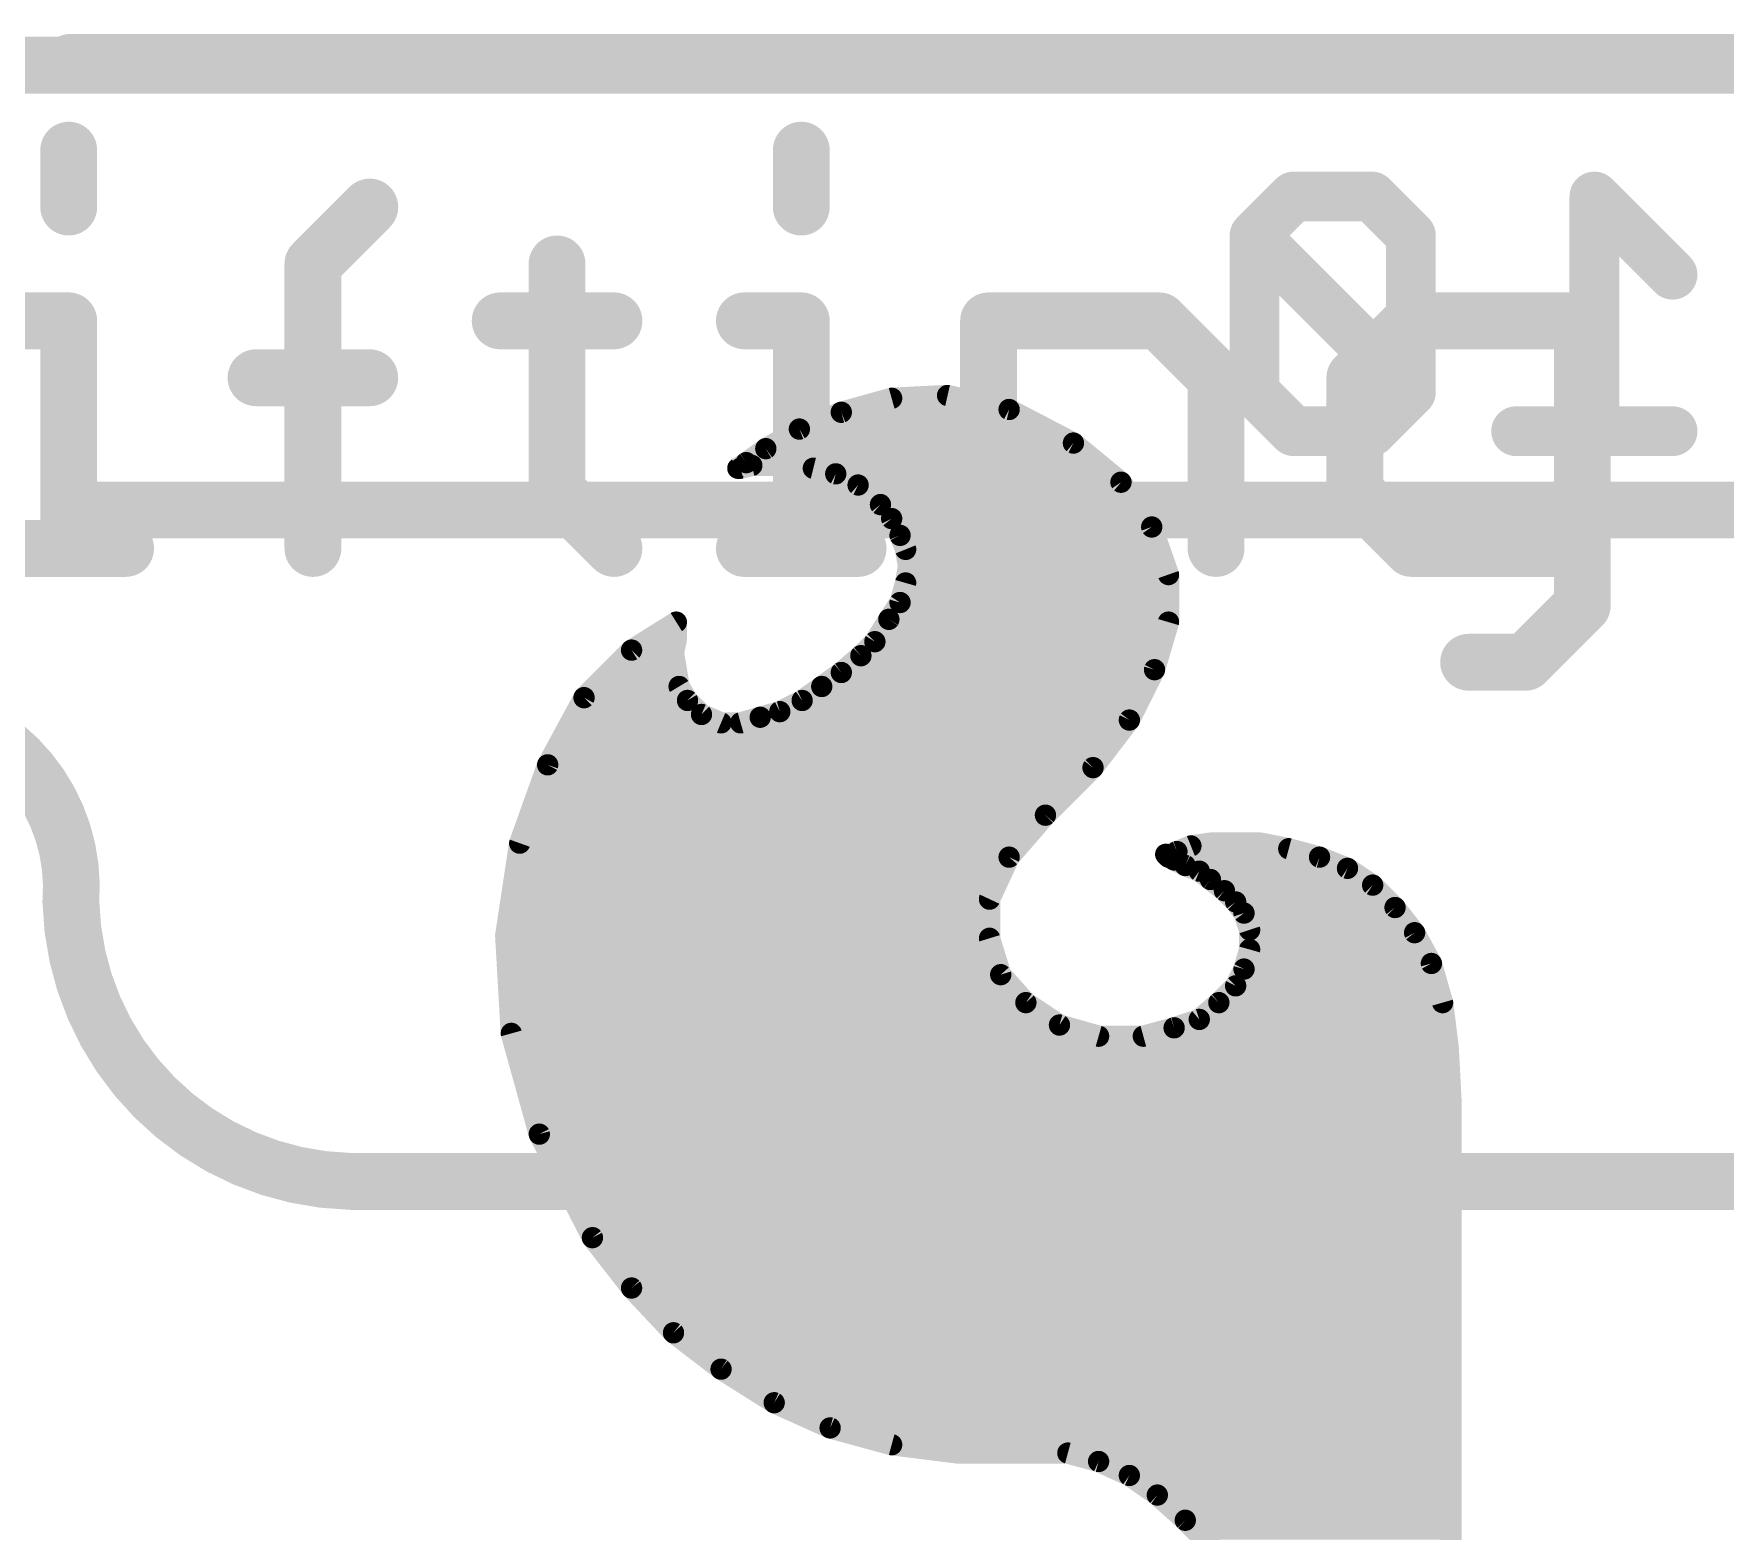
# Model space of a CAD drawing. Extents: x -44 to 63, y -10 to 34.
# Drawn here: x 4.7 to 10.75, y 18.89 to 24.24 of the extents above; entities that cross this region are included whole.
import ezdxf

# ---------------------------------------------------------------- set-up
doc = ezdxf.new("R2010")
doc.units = 0
for name, color, linetype in [('1', 12, 'CONTINUOUS'), ('16', 132, 'CONTINUOUS'), ('20', 53, 'CONTINUOUS'), ('21', 53, 'CONTINUOUS'), ('22', 53, 'CONTINUOUS'), ('51', 53, 'CONTINUOUS')]:
    doc.layers.add(name, color=color, linetype=linetype)

msp = doc.modelspace()

# ---------------------------------------------------------------- linework, layer by layer
at = {"layer": '1', "const_width": 0.2032}
msp.add_lwpolyline([(0, 24.13), (17.78, 24.13)], dxfattribs=at)
at = {"layer": '16'}
for points, const_width in [([(0, 24.13), (17.78, 24.13)], 0.2032), ([(9.2093, 23.6608), (9.0695, 23.521)], 0.1778), ([(9.4889, 23.6608), (9.2093, 23.6608)], 0.1778), ([(9.6287, 23.521), (9.4889, 23.6608)], 0.1778), ([(10.5643, 23.3812), (10.2846, 23.6608)], 0.1778), ([(10.2846, 23.6608), (10.2846, 22.8219)], 0.1778), ([(9.0695, 23.521), (9.0695, 22.9617)], 0.1778), ([(9.6287, 22.9617), (9.0695, 23.521)], 0.1778), ([(9.6287, 22.9617), (9.6287, 23.521)], 0.1778), ([(9.0695, 22.9617), (9.2093, 22.8219)], 0.1778), ([(9.4889, 22.8219), (9.6287, 22.9617)], 0.1778), ([(9.2093, 22.8219), (9.4889, 22.8219)], 0.1778), ([(10.5643, 22.8219), (10.005, 22.8219)], 0.1778)]:
    msp.add_lwpolyline(points, dxfattribs=dict(at, const_width=const_width))
at = {"layer": '16', "const_width": 0.0889}
for points in [[(9.2093, 23.7053, 1), (9.2093, 23.6164)], [(9.2407, 23.6294, 1), (9.1779, 23.6922)], [(9.5204, 23.6922, 1), (9.4575, 23.6294)], [(9.4889, 23.6164, 1), (9.4889, 23.7053)], [(10.3291, 23.6608, 1), (10.2402, 23.6608)], [(10.3161, 23.6922, 1), (10.2532, 23.6294)], [(9.1139, 23.521, 1), (9.025, 23.521)], [(9.1009, 23.5524, 1), (9.038, 23.4896)], [(9.038, 23.5524, 1), (9.1009, 23.4896)], [(9.6732, 23.521, 1), (9.5843, 23.521)], [(9.5973, 23.4896, 1), (9.6602, 23.5524)], [(10.5328, 23.3497, 1), (10.5957, 23.4126)], [(9.1009, 22.9931, 1), (9.038, 22.9303)], [(9.6602, 22.9303, 1), (9.5973, 22.9931)], [(9.025, 22.9617, 1), (9.1139, 22.9617)], [(9.5843, 22.9617, 1), (9.6732, 22.9617)], [(9.5973, 22.9303, 1), (9.6602, 22.9931)], [(9.2093, 22.8664, 1), (9.2093, 22.7774)], [(9.1779, 22.7905, 1), (9.2407, 22.8533)], [(9.4575, 22.8533, 1), (9.5204, 22.7905)], [(9.4889, 22.7774, 1), (9.4889, 22.8664)], [(10.005, 22.8664, 1), (10.005, 22.7774)], [(10.2402, 22.8219, 1), (10.3291, 22.8219)], [(10.5643, 22.7774, 1), (10.5643, 22.8664)]]:
    msp.add_lwpolyline(points, format="xyb", dxfattribs=at)
at = {"layer": '20', "const_width": 0.2032}
msp.add_lwpolyline([(0, 24.13), (17.78, 24.13)], dxfattribs=at)
at = {"layer": '21', "const_width": 0.2032}
for points in [[(4.8292, 23.8264), (4.8292, 23.623)], [(7.4487, 23.8264), (7.4487, 23.623)], [(5.7024, 23.4197), (5.9057, 23.623)], [(5.7024, 22.4028), (5.7024, 23.4197)], [(6.5755, 23.4197), (6.5755, 22.6062)], [(4.6258, 23.2163), (4.8292, 23.2163)], [(4.8292, 23.2163), (4.8292, 22.4028)], [(6.3721, 23.2163), (6.7789, 23.2163)], [(7.2453, 23.2163), (7.4487, 23.2163)], [(7.4487, 23.2163), (7.4487, 22.4028)], [(8.1184, 22.4028), (8.1184, 23.2163)], [(8.1184, 23.2163), (8.7286, 23.2163)], [(8.7286, 23.2163), (8.9319, 23.0129)], [(9.6315, 23.2163), (9.4282, 23.0129)], [(10.2417, 23.2163), (9.6315, 23.2163)], [(10.2417, 22.1994), (10.2417, 23.2163)], [(5.499, 23.0129), (5.9057, 23.0129)], [(8.9319, 23.0129), (8.9319, 22.4028)], [(9.4282, 23.0129), (9.4282, 22.6062)], [(6.5755, 22.6062), (6.7789, 22.4028)], [(9.4282, 22.6062), (9.6315, 22.4028)], [(4.6258, 22.4028), (5.0326, 22.4028)], [(7.2453, 22.4028), (7.652, 22.4028)], [(9.6315, 22.4028), (10.2417, 22.4028)], [(10.0383, 21.9961), (10.2417, 22.1994)], [(9.8349, 21.9961), (10.0383, 21.9961)], [(5.8369, 20.1405), (14.2369, 20.1405)]]:
    msp.add_lwpolyline(points, dxfattribs=at)
at = {"layer": '21'}
for points, const_width in [([(4.88, 23.8264, 1), (4.7784, 23.8264)], 0.1016), ([(7.4995, 23.8264, 1), (7.3979, 23.8264)], 0.1016), ([(5.9417, 23.5871, 1), (5.8698, 23.659)], 0.1016), ([(4.7784, 23.623, 1), (4.88, 23.623)], 0.1016), ([(7.3979, 23.623, 1), (7.4995, 23.623)], 0.1016), ([(5.6664, 23.4556, 1), (5.7383, 23.3837)], 0.1016), ([(5.7532, 23.4197, 1), (5.6516, 23.4197)], 0.1016), ([(6.6263, 23.4197, 1), (6.5247, 23.4197)], 0.1016), ([(4.88, 23.2163, 1), (4.7784, 23.2163)], 0.1016), ([(4.8292, 23.1655, 1), (4.8292, 23.2671)], 0.1016), ([(6.3721, 23.2671, 1), (6.3721, 23.1655)], 0.1016), ([(6.7789, 23.1655, 1), (6.7789, 23.2671)], 0.1016), ([(7.2453, 23.2671, 1), (7.2453, 23.1655)], 0.1016), ([(7.4995, 23.2163, 1), (7.3979, 23.2163)], 0.1016), ([(7.4487, 23.1655, 1), (7.4487, 23.2671)], 0.1016), ([(8.1692, 23.2163, 1), (8.0676, 23.2163)], 0.1016), ([(8.1184, 23.2671, 1), (8.1184, 23.1655)], 0.1016), ([(8.7645, 23.2522, 1), (8.6926, 23.1804)], 0.1016), ([(8.7286, 23.1655, 1), (8.7286, 23.2671)], 0.1016), ([(9.6315, 23.2671, 1), (9.6315, 23.1655)], 0.1016), ([(9.6675, 23.1804, 1), (9.5956, 23.2522)], 0.1016), ([(10.2925, 23.2163, 1), (10.1909, 23.2163)], 0.1016), ([(10.2417, 23.1655, 1), (10.2417, 23.2671)], 0.1016), ([(5.499, 23.0637, 1), (5.499, 22.9621)], 0.1016), ([(5.9057, 22.9621, 1), (5.9057, 23.0637)], 0.1016), ([(8.9827, 23.0129, 1), (8.8811, 23.0129)], 0.1016), ([(9.479, 23.0129, 1), (9.3774, 23.0129)], 0.1016), ([(8.896, 22.977, 1), (8.9679, 23.0488)], 0.1016), ([(9.3922, 23.0488, 1), (9.4641, 22.977)], 0.1016), ([(6.6114, 22.6421, 1), (6.5396, 22.5703)], 0.1016), ([(9.4641, 22.6421, 1), (9.3922, 22.5703)], 0.1016), ([(6.5247, 22.6062, 1), (6.6263, 22.6062)], 0.1016), ([(9.3774, 22.6062, 1), (9.479, 22.6062)], 0.1016), ([(5.0326, 22.352, 1), (5.0326, 22.4536)], 0.1016), ([(7.2453, 22.4536, 1), (7.2453, 22.352)], 0.1016), ([(7.652, 22.352, 1), (7.652, 22.4536)], 0.1016), ([(9.6315, 22.4536, 1), (9.6315, 22.352)], 0.1016), ([(10.2417, 22.352, 1), (10.2417, 22.4536)], 0.1016), ([(4.7784, 22.4028, 1), (4.88, 22.4028)], 0.1016), ([(5.6516, 22.4028, 1), (5.7532, 22.4028)], 0.1016), ([(6.743, 22.3669, 1), (6.8148, 22.4387)], 0.1016), ([(7.3979, 22.4028, 1), (7.4995, 22.4028)], 0.1016), ([(8.0676, 22.4028, 1), (8.1692, 22.4028)], 0.1016), ([(8.8811, 22.4028, 1), (8.9827, 22.4028)], 0.1016), ([(9.5956, 22.3669, 1), (9.6675, 22.4387)], 0.1016), ([(10.2776, 22.1635, 1), (10.2057, 22.2353)], 0.1016), ([(10.1909, 22.1994, 1), (10.2925, 22.1994)], 0.1016), ([(9.8349, 22.0469, 1), (9.8349, 21.9453)], 0.1016), ([(10.0024, 22.032, 1), (10.0742, 21.9601)], 0.1016), ([(10.0383, 21.9453, 1), (10.0383, 22.0469)], 0.1016), ([(4.8369, 21.1405, 0.4599), (4.1369, 21.8405)], 0.2032), ([(4.8369, 21.1405, 0.4), (5.8369, 20.1405)], 0.2032), ([(4.8877, 21.1417, 1), (4.7861, 21.1393)], 0.1016), ([(4.7862, 21.1444, 1), (4.8876, 21.1366)], 0.1016), ([(5.8369, 20.1913, 1), (5.8369, 20.0897)], 0.1016), ([(5.8357, 20.0897, 1), (5.8381, 20.1913)], 0.1016)]:
    msp.add_lwpolyline(points, format="xyb", dxfattribs=dict(at, const_width=const_width))
at = {"layer": '22', "const_width": 0.0762}
for points in [[(7.7719, 22.9395), (7.9719, 22.9495)], [(7.9719, 22.9495), (8.1919, 22.8995)], [(7.4419, 22.8295), (7.5919, 22.8895)], [(7.5919, 22.8895), (7.7719, 22.9395)], [(7.76, 22.9362), (8.0304, 22.9362)], [(8.1919, 22.8995), (8.4219, 22.7795)], [(7.3219, 22.7595), (7.4419, 22.8295)], [(7.5182, 22.86), (8.2676, 22.86)], [(7.3636, 22.7838), (8.4137, 22.7838)], [(8.4219, 22.7795), (8.5919, 22.6395)], [(7.2219, 22.6895), (7.2519, 22.7095)], [(7.2491, 22.7076), (8.5092, 22.7076)], [(7.2519, 22.7095), (7.3219, 22.7595)], [(7.2319, 22.6895), (7.2219, 22.6895)], [(7.2719, 22.6995), (7.2319, 22.6895)], [(7.4019, 22.6995), (7.2719, 22.6995)], [(7.4919, 22.6895), (7.4019, 22.6995)], [(7.5719, 22.6695), (7.4919, 22.6895)], [(7.6519, 22.6295), (7.5719, 22.6695)], [(7.6481, 22.6314), (8.5975, 22.6314)], [(7.7319, 22.5595), (7.6519, 22.6295)], [(8.5919, 22.6395), (8.7019, 22.4795)], [(7.7719, 22.5095), (7.7319, 22.5595)], [(7.7353, 22.5552), (8.6499, 22.5552)], [(7.8019, 22.4495), (7.7719, 22.5095)], [(7.7872, 22.479), (8.7021, 22.479)], [(8.7019, 22.4795), (8.7619, 22.3095)], [(7.8219, 22.3995), (7.8019, 22.4495)], [(7.8206, 22.4028), (8.729, 22.4028)], [(7.8319, 22.3395), (7.8219, 22.3995)], [(7.8219, 22.2795), (7.8319, 22.3395)], [(7.8019, 22.2095), (7.8219, 22.2795)], [(7.8298, 22.3266), (8.7559, 22.3266)], [(8.7619, 22.3095), (8.7619, 22.1395)], [(7.8136, 22.2504), (8.7619, 22.2504)], [(7.7619, 22.1495), (7.8019, 22.2095)], [(7.7784, 22.1742), (8.7619, 22.1742)], [(6.8419, 22.0395), (7.0019, 22.1395)], [(6.9355, 22.098), (7.0019, 22.098)], [(7.0019, 22.1395), (7.0019, 22.1295)], [(7.0019, 22.1295), (7.0019, 22.0795)], [(7.7119, 22.0695), (7.7619, 22.1495)], [(7.7297, 22.098), (8.7497, 22.098)], [(8.7619, 22.1395), (8.7119, 21.9695)], [(6.6719, 21.8695), (6.8419, 22.0395)], [(7.0019, 22.0795), (6.9919, 22.0295)], [(7.6619, 22.0195), (7.7119, 22.0695)], [(6.8242, 22.0218), (6.9932, 22.0218)], [(6.9919, 22.0295), (7.0019, 21.9695)], [(7.5919, 21.9595), (7.6619, 22.0195)], [(7.6642, 22.0218), (8.7273, 22.0218)], [(6.748, 21.9456), (7.0059, 21.9456)], [(7.0019, 21.9695), (7.0119, 21.9095)], [(7.5219, 21.9095), (7.5919, 21.9595)], [(7.5724, 21.9456), (8.7, 21.9456)], [(8.7119, 21.9695), (8.6219, 21.7895)], [(6.5419, 21.6295), (6.6719, 21.8695)], [(6.6718, 21.8694), (7.036, 21.8694)], [(7.0119, 21.9095), (7.0419, 21.8595)], [(7.0419, 21.8595), (7.0919, 21.8095)], [(7.3719, 21.8195), (7.4519, 21.8595)], [(7.4519, 21.8595), (7.5219, 21.9095)], [(7.4658, 21.8694), (8.6619, 21.8694)], [(7.0919, 21.8095), (7.1619, 21.7795)], [(7.2319, 21.7795), (7.3019, 21.7995)], [(7.3019, 21.7995), (7.3719, 21.8195)], [(6.6306, 21.7932), (7.1299, 21.7932)], [(7.1619, 21.7795), (7.2319, 21.7795)], [(7.2799, 21.7932), (8.6238, 21.7932)], [(8.6219, 21.7895), (8.4919, 21.6195)], [(6.5893, 21.717), (8.5665, 21.717)], [(6.4419, 21.3495), (6.5419, 21.6295)], [(6.548, 21.6408), (8.5082, 21.6408)], [(8.4919, 21.6195), (8.3219, 21.4495)], [(6.5187, 21.5646), (8.437, 21.5646)], [(6.4915, 21.4884), (8.3608, 21.4884)], [(8.3219, 21.4495), (8.1919, 21.2995)], [(6.4643, 21.4122), (8.2896, 21.4122)], [(6.3919, 21.0195), (6.4419, 21.3495)], [(6.4399, 21.336), (8.2235, 21.336)], [(8.7619, 21.3095), (8.7919, 21.3195)], [(8.7919, 21.3195), (8.8419, 21.3395)], [(8.8331, 21.336), (9.1594, 21.336)], [(8.8419, 21.3395), (8.9119, 21.3495)], [(8.9119, 21.3495), (9.0919, 21.3495)], [(9.0919, 21.3495), (9.1919, 21.3295)], [(9.1919, 21.3295), (9.3019, 21.2995)], [(6.4283, 21.2598), (8.1734, 21.2598)], [(8.1919, 21.2995), (8.1219, 21.1495)], [(8.7619, 21.2995), (8.7519, 21.3095)], [(8.7519, 21.3095), (8.7619, 21.3095)], [(8.7819, 21.2895), (8.7619, 21.2995)], [(8.8219, 21.2695), (8.7819, 21.2895)], [(8.8719, 21.2495), (8.8219, 21.2695)], [(8.8461, 21.2598), (9.4012, 21.2598)], [(9.3019, 21.2995), (9.4019, 21.2595)], [(9.4019, 21.2595), (9.4919, 21.1995)], [(8.9119, 21.2195), (8.8719, 21.2495)], [(8.9619, 21.1795), (8.9119, 21.2195)], [(9.4919, 21.1995), (9.5719, 21.1195)], [(6.4168, 21.1836), (8.1378, 21.1836)], [(8.1219, 21.1495), (8.1219, 21.0095)], [(8.9568, 21.1836), (9.5078, 21.1836)], [(9.0019, 21.1395), (8.9619, 21.1795)], [(9.0319, 21.0995), (9.0019, 21.1395)], [(6.4052, 21.1074), (8.1219, 21.1074)], [(9.026, 21.1074), (9.5813, 21.1074)], [(9.0519, 21.0395), (9.0319, 21.0995)], [(9.5719, 21.1195), (9.6419, 21.0295)], [(6.4119, 20.6695), (6.3919, 21.0195)], [(6.3937, 21.0312), (8.1219, 21.0312)], [(8.1219, 21.0095), (8.1619, 20.8795)], [(9.0519, 20.9695), (9.0519, 21.0395)], [(9.0519, 21.0312), (9.6406, 21.0312)], [(9.6419, 21.0295), (9.7019, 20.9195)], [(6.3956, 20.955), (8.1387, 20.955)], [(9.0319, 20.8995), (9.0519, 20.9695)], [(9.0478, 20.955), (9.6825, 20.955)], [(9.0019, 20.8395), (9.0319, 20.8995)], [(9.7019, 20.9195), (9.7419, 20.7795)], [(6.3999, 20.8788), (8.1625, 20.8788)], [(8.1619, 20.8795), (8.2519, 20.7795)], [(8.9419, 20.7795), (9.0019, 20.8395)], [(9.0216, 20.8788), (9.7135, 20.8788)], [(6.4043, 20.8026), (8.2311, 20.8026)], [(8.2519, 20.7795), (8.3719, 20.6995)], [(8.8719, 20.7195), (8.9419, 20.7795)], [(8.965, 20.8026), (9.7353, 20.8026)], [(9.7419, 20.7795), (9.7619, 20.6195)], [(6.4087, 20.7264), (8.3316, 20.7264)], [(8.7819, 20.6895), (8.8719, 20.7195)], [(8.88, 20.7264), (9.7485, 20.7264)], [(6.5119, 20.3095), (6.4119, 20.6695)], [(6.4173, 20.6502), (9.7581, 20.6502)], [(8.3719, 20.6995), (8.5119, 20.6595)], [(8.5119, 20.6595), (8.6719, 20.6595)], [(8.6719, 20.6595), (8.7819, 20.6895)], [(9.7619, 20.6195), (9.7719, 20.4295)], [(6.4384, 20.574), (9.7643, 20.574)], [(6.4596, 20.4978), (9.7683, 20.4978)], [(6.4808, 20.4216), (9.7719, 20.4216)], [(9.7719, 20.4295), (9.7719, 17.8595)], [(6.5019, 20.3454), (9.7719, 20.3454)], [(6.7019, 19.9395), (6.5119, 20.3095)], [(6.5326, 20.2692), (9.7719, 20.2692)], [(6.5717, 20.193), (9.7719, 20.193)], [(6.6109, 20.1168), (9.7719, 20.1168)], [(6.65, 20.0406), (9.7719, 20.0406)], [(6.6891, 19.9644), (9.7719, 19.9644)], [(6.8419, 19.7595), (6.7019, 19.9395)], [(6.7418, 19.8882), (9.7719, 19.8882)], [(6.8011, 19.812), (9.7719, 19.812)], [(6.9919, 19.5995), (6.8419, 19.7595)], [(6.8641, 19.7358), (9.7719, 19.7358)], [(6.9356, 19.6596), (9.7719, 19.6596)], [(7.1619, 19.4695), (6.9919, 19.5995)], [(7.013, 19.5834), (9.7719, 19.5834)], [(7.1126, 19.5072), (9.7719, 19.5072)], [(7.3519, 19.3495), (7.1619, 19.4695)], [(7.2229, 19.431), (9.7719, 19.431)], [(7.3435, 19.3548), (9.7719, 19.3548)], [(7.5519, 19.2595), (7.3519, 19.3495)], [(7.5095, 19.2786), (9.7719, 19.2786)], [(7.7719, 19.1995), (7.5519, 19.2595)], [(7.7613, 19.2024), (9.7719, 19.2024)], [(8.0119, 19.1695), (7.7719, 19.1995)], [(8.4019, 19.1695), (8.0119, 19.1695)], [(8.5119, 19.1395), (8.4019, 19.1695)], [(8.6219, 19.0895), (8.5119, 19.1395)], [(8.5412, 19.1262), (9.7719, 19.1262)], [(8.7219, 19.0195), (8.6219, 19.0895)], [(8.6783, 19.05), (9.7719, 19.05)], [(8.8219, 18.9295), (8.7219, 19.0195)], [(8.7727, 18.9738), (9.7719, 18.9738)], [(8.9319, 18.8195), (8.8219, 18.9295)], [(8.8538, 18.8976), (9.7719, 18.8976)]]:
    msp.add_lwpolyline(points, dxfattribs=at)
at = {"layer": '22', "const_width": 0.0381}
for points in [[(7.9761, 22.9681, 1), (7.9677, 22.9309)], [(7.9729, 22.9305, 1), (7.9709, 22.9685)], [(7.5868, 22.9079, 1), (7.597, 22.8711)], [(7.599, 22.8718, 1), (7.5848, 22.9072)], [(7.76, 22.9552, 1), (7.76, 22.9171)], [(7.7709, 22.9585, 1), (7.7729, 22.9205)], [(7.777, 22.9211, 1), (7.7668, 22.9579)], [(8.0304, 22.9171, 1), (8.0304, 22.9552)], [(8.2007, 22.9164, 1), (8.1831, 22.8826)], [(8.1877, 22.8809, 1), (8.1961, 22.9181)], [(7.4348, 22.8472, 1), (7.449, 22.8118)], [(7.4515, 22.813, 1), (7.4323, 22.846)], [(7.5182, 22.879, 1), (7.5182, 22.8409)], [(8.2676, 22.8409, 1), (8.2676, 22.879)], [(7.3636, 22.8028, 1), (7.3636, 22.7647)], [(8.434, 22.7942, 1), (8.4098, 22.7648)], [(8.4131, 22.7626, 1), (8.4307, 22.7964)], [(8.4137, 22.7647, 1), (8.4137, 22.8028)], [(7.2491, 22.7266, 1), (7.2491, 22.6885)], [(7.2408, 22.725, 1), (7.263, 22.694)], [(7.2625, 22.6936, 1), (7.2413, 22.7254)], [(7.3123, 22.776, 1), (7.3315, 22.743)], [(7.333, 22.744, 1), (7.3108, 22.775)], [(8.5092, 22.6885, 1), (8.5092, 22.7266)], [(7.2113, 22.7054, 1), (7.2325, 22.6736)], [(7.2219, 22.7086, 1), (7.2219, 22.6705)], [(7.2273, 22.708, 1), (7.2365, 22.671)], [(7.2319, 22.6705, 1), (7.2319, 22.7086)], [(7.2719, 22.7186, 1), (7.2719, 22.6805)], [(7.2765, 22.681, 1), (7.2673, 22.718)], [(7.404, 22.7184, 1), (7.3998, 22.6806)], [(7.4019, 22.6805, 1), (7.4019, 22.7186)], [(7.4965, 22.708, 1), (7.4873, 22.671)], [(7.4898, 22.6706, 1), (7.494, 22.7084)], [(7.5804, 22.6865, 1), (7.5634, 22.6525)], [(7.5673, 22.651, 1), (7.5765, 22.688)], [(7.6481, 22.6505, 1), (7.6481, 22.6124)], [(7.6644, 22.6438, 1), (7.6394, 22.6152)], [(7.6434, 22.6125, 1), (7.6604, 22.6465)], [(8.6076, 22.6503, 1), (8.5762, 22.6287)], [(8.5798, 22.6248, 1), (8.604, 22.6542)], [(8.5975, 22.6124, 1), (8.5975, 22.6505)], [(7.7468, 22.5714, 1), (7.717, 22.5476)], [(7.7353, 22.5743, 1), (7.7353, 22.5362)], [(7.7194, 22.5452, 1), (7.7444, 22.5738)], [(8.6499, 22.5362, 1), (8.6499, 22.5743)], [(7.7889, 22.518, 1), (7.7549, 22.501)], [(7.757, 22.4976, 1), (7.7868, 22.5214)], [(7.7872, 22.4981, 1), (7.7872, 22.46)], [(8.7199, 22.4858, 1), (8.6839, 22.4732)], [(8.6862, 22.4687, 1), (8.7176, 22.4903)], [(8.7021, 22.46, 1), (8.7021, 22.4981)], [(7.8196, 22.4566, 1), (7.7842, 22.4424)], [(7.7849, 22.441, 1), (7.8189, 22.458)], [(7.8206, 22.4219, 1), (7.8206, 22.3838)], [(8.729, 22.3838, 1), (8.729, 22.4219)], [(7.8407, 22.4026, 1), (7.8031, 22.3964)], [(7.8042, 22.3924, 1), (7.8396, 22.4066)], [(7.8507, 22.3364, 1), (7.8131, 22.3426)], [(7.8402, 22.2743, 1), (7.8036, 22.2847)], [(7.8298, 22.3457, 1), (7.8298, 22.3076)], [(7.8131, 22.3364, 1), (7.8507, 22.3426)], [(8.781, 22.3095, 1), (8.7429, 22.3095)], [(8.7439, 22.3032, 1), (8.7799, 22.3158)], [(8.7559, 22.3076, 1), (8.7559, 22.3457)], [(7.8136, 22.2695, 1), (7.8136, 22.2314)], [(7.8031, 22.2826, 1), (7.8407, 22.2764)], [(8.7619, 22.2314, 1), (8.7619, 22.2695)], [(7.7784, 22.1933, 1), (7.7784, 22.1552)], [(7.7836, 22.2147, 1), (7.8202, 22.2043)], [(7.8178, 22.1989, 1), (7.786, 22.2201)], [(8.7619, 22.1552, 1), (8.7619, 22.1933)], [(6.9355, 22.1171, 1), (6.9355, 22.079)], [(7.021, 22.1395, 1), (6.9829, 22.1395)], [(7.021, 22.1295, 1), (6.9829, 22.1295)], [(6.9829, 22.1295, 1), (7.021, 22.1295)], [(7.012, 22.1233, 1), (6.9918, 22.1557)], [(7.0019, 22.079, 1), (7.0019, 22.1171)], [(7.7297, 22.1171, 1), (7.7297, 22.079)], [(7.746, 22.1601, 1), (7.7778, 22.1389)], [(7.7781, 22.1394, 1), (7.7457, 22.1596)], [(8.7429, 22.1395, 1), (8.781, 22.1395)], [(8.7802, 22.1341, 1), (8.7436, 22.1449)], [(8.7497, 22.079, 1), (8.7497, 22.1171)], [(6.8554, 22.026, 1), (6.8284, 22.053)], [(6.9829, 22.0795, 1), (7.021, 22.0795)], [(7.0206, 22.0758, 1), (6.9832, 22.0832)], [(7.6957, 22.0796, 1), (7.7281, 22.0594)], [(7.7254, 22.056, 1), (7.6984, 22.083)], [(6.8242, 22.0409, 1), (6.8242, 22.0028)], [(6.8318, 22.0557, 1), (6.852, 22.0233)], [(7.0107, 22.0326, 1), (6.9731, 22.0264)], [(6.9732, 22.0332, 1), (7.0106, 22.0258)], [(6.9932, 22.0028, 1), (6.9932, 22.0409)], [(7.6484, 22.033, 1), (7.6754, 22.006)], [(7.6642, 22.0409, 1), (7.6642, 22.0028)], [(7.6743, 22.005, 1), (7.6495, 22.034)], [(8.7273, 22.0028, 1), (8.7273, 22.0409)], [(6.748, 21.9647, 1), (6.748, 21.9266)], [(7.0207, 21.9726, 1), (6.9831, 21.9664)], [(6.9831, 21.9664, 1), (7.0207, 21.9726)], [(7.0059, 21.9266, 1), (7.0059, 21.9647)], [(7.5724, 21.9647, 1), (7.5724, 21.9266)], [(7.5795, 21.974, 1), (7.6043, 21.945)], [(7.603, 21.944, 1), (7.5808, 21.975)], [(8.6936, 21.9749, 1), (8.7302, 21.9641)], [(8.7289, 21.961, 1), (8.6949, 21.978)], [(8.7, 21.9266, 1), (8.7, 21.9647)], [(6.6718, 21.8885, 1), (6.6718, 21.8504)], [(6.6584, 21.883, 1), (6.6854, 21.856)], [(6.6887, 21.8604, 1), (6.6551, 21.8786)], [(7.0282, 21.9193, 1), (6.9956, 21.8997)], [(6.9931, 21.9064, 1), (7.0307, 21.9126)], [(7.0554, 21.873, 1), (7.0284, 21.846)], [(7.036, 21.8504, 1), (7.036, 21.8885)], [(7.4408, 21.875, 1), (7.463, 21.844)], [(7.4604, 21.8425, 1), (7.4434, 21.8765)], [(7.4658, 21.8885, 1), (7.4658, 21.8504)], [(7.5108, 21.925, 1), (7.533, 21.894)], [(7.533, 21.894, 1), (7.5108, 21.925)], [(8.6619, 21.8504, 1), (8.6619, 21.8885)], [(7.0256, 21.8497, 1), (7.0582, 21.8693)], [(7.0994, 21.827, 1), (7.0844, 21.792)], [(7.0784, 21.796, 1), (7.1054, 21.823)], [(7.2967, 21.8178, 1), (7.3071, 21.7812)], [(7.3071, 21.7812, 1), (7.2967, 21.8178)], [(7.3634, 21.8365, 1), (7.3804, 21.8025)], [(7.3771, 21.8012, 1), (7.3667, 21.8378)], [(6.6306, 21.8123, 1), (6.6306, 21.7742)], [(7.1299, 21.7742, 1), (7.1299, 21.8123)], [(7.1619, 21.7986, 1), (7.1619, 21.7605)], [(7.1544, 21.762, 1), (7.1694, 21.797)], [(7.2267, 21.7978, 1), (7.2371, 21.7612)], [(7.2319, 21.7605, 1), (7.2319, 21.7986)], [(7.2799, 21.8123, 1), (7.2799, 21.7742)], [(8.6049, 21.798, 1), (8.6389, 21.781)], [(8.637, 21.7779, 1), (8.6068, 21.8011)], [(8.6238, 21.7742, 1), (8.6238, 21.8123)], [(6.5893, 21.7361, 1), (6.5893, 21.698)], [(8.5665, 21.698, 1), (8.5665, 21.7361)], [(6.5251, 21.6386, 1), (6.5587, 21.6204)], [(6.5598, 21.6231, 1), (6.524, 21.6359)], [(6.548, 21.6599, 1), (6.548, 21.6218)], [(8.5054, 21.606, 1), (8.4784, 21.633)], [(8.5082, 21.6218, 1), (8.5082, 21.6599)], [(6.5187, 21.5837, 1), (6.5187, 21.5456)], [(8.437, 21.5456, 1), (8.437, 21.5837)], [(8.4768, 21.6311, 1), (8.507, 21.6079)], [(6.4915, 21.5075, 1), (6.4915, 21.4694)], [(8.3084, 21.463, 1), (8.3354, 21.436)], [(8.3363, 21.437, 1), (8.3075, 21.462)], [(8.3608, 21.4694, 1), (8.3608, 21.5075)], [(6.4643, 21.4313, 1), (6.4643, 21.3932)], [(8.2896, 21.3932, 1), (8.2896, 21.4313)], [(6.4399, 21.3551, 1), (6.4399, 21.317)], [(6.424, 21.3559, 1), (6.4598, 21.3431)], [(6.4607, 21.3466, 1), (6.4231, 21.3524)], [(8.2235, 21.317, 1), (8.2235, 21.3551)], [(8.7848, 21.3372, 1), (8.799, 21.3018)], [(8.7979, 21.3014, 1), (8.7859, 21.3376)], [(8.8331, 21.3551, 1), (8.8331, 21.317)], [(8.8392, 21.3584, 1), (8.8446, 21.3206)], [(8.849, 21.3218, 1), (8.8348, 21.3572)], [(8.9119, 21.3686, 1), (8.9119, 21.3305)], [(8.9146, 21.3306, 1), (8.9092, 21.3684)], [(9.0956, 21.3682, 1), (9.0882, 21.3308)], [(9.0919, 21.3305, 1), (9.0919, 21.3686)], [(9.1594, 21.317, 1), (9.1594, 21.3551)], [(9.1969, 21.3479, 1), (9.1869, 21.3111)], [(9.1882, 21.3108, 1), (9.1956, 21.3482)], [(6.4283, 21.2789, 1), (6.4283, 21.2408)], [(8.1775, 21.312, 1), (8.2063, 21.287)], [(8.1734, 21.2408, 1), (8.1734, 21.2789)], [(8.2092, 21.2914, 1), (8.1746, 21.3076)], [(8.7654, 21.323, 1), (8.7384, 21.296)], [(8.7519, 21.3285, 1), (8.7519, 21.2904)], [(8.7559, 21.3276, 1), (8.7679, 21.2914)], [(8.7704, 21.3165, 1), (8.7534, 21.2825)], [(8.7484, 21.286, 1), (8.7754, 21.313)], [(8.7619, 21.2904, 1), (8.7619, 21.3285)], [(8.7904, 21.3065, 1), (8.7734, 21.2725)], [(8.7734, 21.2725, 1), (8.7904, 21.3065)], [(8.829, 21.2872, 1), (8.8148, 21.2518)], [(8.8134, 21.2525, 1), (8.8304, 21.2865)], [(8.8461, 21.2789, 1), (8.8461, 21.2408)], [(9.309, 21.3172, 1), (9.2948, 21.2818)], [(9.2969, 21.2811, 1), (9.3069, 21.3179)], [(9.4125, 21.2754, 1), (9.3913, 21.2436)], [(9.3948, 21.2418, 1), (9.409, 21.2772)], [(9.4012, 21.2408, 1), (9.4012, 21.2789)], [(8.8833, 21.2647, 1), (8.8605, 21.2343)], [(8.8648, 21.2318, 1), (8.879, 21.2672)], [(8.9238, 21.2344, 1), (8.9, 21.2046)], [(8.9005, 21.2043, 1), (8.9233, 21.2347)], [(9.5054, 21.213, 1), (9.4784, 21.186)], [(9.4813, 21.1836, 1), (9.5025, 21.2154)], [(6.4168, 21.2027, 1), (6.4168, 21.1646)], [(8.1046, 21.1576, 1), (8.1392, 21.1414)], [(8.141, 21.1495, 1), (8.1029, 21.1495)], [(8.1378, 21.1646, 1), (8.1378, 21.2027)], [(8.9568, 21.2027, 1), (8.9568, 21.1646)], [(8.9754, 21.193, 1), (8.9484, 21.166)], [(8.95, 21.1646, 1), (8.9738, 21.1944)], [(9.0171, 21.1509, 1), (8.9867, 21.1281)], [(8.9884, 21.126, 1), (9.0154, 21.153)], [(9.5078, 21.1646, 1), (9.5078, 21.2027)], [(6.4052, 21.1265, 1), (6.4052, 21.0884)], [(8.1219, 21.0884, 1), (8.1219, 21.1265)], [(9.026, 21.1265, 1), (9.026, 21.0884)], [(9.05, 21.1055, 1), (9.0138, 21.0935)], [(9.0167, 21.0881, 1), (9.0471, 21.1109)], [(9.5869, 21.1312, 1), (9.5569, 21.1078)], [(9.5584, 21.106, 1), (9.5854, 21.133)], [(9.5813, 21.0884, 1), (9.5813, 21.1265)], [(6.4109, 21.0206, 1), (6.3729, 21.0184)], [(6.3937, 21.0503, 1), (6.3937, 21.0122)], [(8.1401, 21.0151, 1), (8.1037, 21.0039)], [(8.1219, 21.0122, 1), (8.1219, 21.0503)], [(9.0709, 21.0395, 1), (9.0328, 21.0395)], [(9.0519, 21.0503, 1), (9.0519, 21.0122)], [(9.0338, 21.0335, 1), (9.07, 21.0455)], [(9.6586, 21.0386, 1), (9.6252, 21.0204)], [(9.6269, 21.0178, 1), (9.6569, 21.0412)], [(9.6406, 21.0122, 1), (9.6406, 21.0503)], [(6.3731, 21.0224, 1), (6.4107, 21.0166)], [(6.3956, 20.9741, 1), (6.3956, 20.936)], [(8.1029, 21.0095, 1), (8.141, 21.0095)], [(8.1387, 20.936, 1), (8.1387, 20.9741)], [(9.0478, 20.9741, 1), (9.0478, 20.936)], [(9.0328, 20.9695, 1), (9.0709, 20.9695)], [(9.0702, 20.9643, 1), (9.0336, 20.9747)], [(9.6825, 20.936, 1), (9.6825, 20.9741)], [(9.0489, 20.891, 1), (9.0149, 20.908)], [(9.7202, 20.9247, 1), (9.6836, 20.9143)], [(9.6852, 20.9104, 1), (9.7186, 20.9286)], [(6.3999, 20.8979, 1), (6.3999, 20.8598)], [(8.1761, 20.8922, 1), (8.1477, 20.8668)], [(8.1437, 20.8739, 1), (8.1801, 20.8851)], [(8.1625, 20.8598, 1), (8.1625, 20.8979)], [(8.9849, 20.848, 1), (9.0189, 20.831)], [(9.0154, 20.826, 1), (8.9884, 20.853)], [(9.0216, 20.8979, 1), (9.0216, 20.8598)], [(9.0136, 20.9047, 1), (9.0502, 20.8943)], [(9.7135, 20.8598, 1), (9.7135, 20.8979)], [(6.4043, 20.8217, 1), (6.4043, 20.7836)], [(8.2311, 20.7836, 1), (8.2311, 20.8217)], [(8.2625, 20.7954, 1), (8.2413, 20.7636)], [(8.2377, 20.7668, 1), (8.2661, 20.7922)], [(8.9284, 20.793, 1), (8.9554, 20.766)], [(8.9543, 20.765, 1), (8.9295, 20.794)], [(8.965, 20.8217, 1), (8.965, 20.7836)], [(9.7608, 20.7819, 1), (9.723, 20.7771)], [(9.7353, 20.7836, 1), (9.7353, 20.8217)], [(6.4087, 20.7455, 1), (6.4087, 20.7074)], [(8.3316, 20.7074, 1), (8.3316, 20.7455)], [(8.8595, 20.734, 1), (8.8843, 20.705)], [(8.88, 20.7455, 1), (8.88, 20.7074)], [(8.8779, 20.7014, 1), (8.8659, 20.7376)], [(9.7236, 20.7743, 1), (9.7602, 20.7847)], [(9.7485, 20.7074, 1), (9.7485, 20.7455)], [(6.4303, 20.6746, 1), (6.3935, 20.6644)], [(6.3929, 20.6684, 1), (6.4309, 20.6706)], [(6.4173, 20.6693, 1), (6.4173, 20.6312)], [(8.3771, 20.7178, 1), (8.3667, 20.6812)], [(8.3613, 20.6836, 1), (8.3825, 20.7154)], [(8.5119, 20.6786, 1), (8.5119, 20.6405)], [(8.5067, 20.6412, 1), (8.5171, 20.6778)], [(8.6669, 20.6779, 1), (8.6769, 20.6411)], [(8.6719, 20.6405, 1), (8.6719, 20.6786)], [(8.7759, 20.7076, 1), (8.7879, 20.6714)], [(8.7869, 20.6711, 1), (8.7769, 20.7079)], [(9.7581, 20.6312, 1), (9.7581, 20.6693)], [(9.7809, 20.6205, 1), (9.7429, 20.6185)], [(9.743, 20.6171, 1), (9.7808, 20.6219)], [(6.4384, 20.5931, 1), (6.4384, 20.555)], [(9.7643, 20.555, 1), (9.7643, 20.5931)], [(6.4596, 20.5169, 1), (6.4596, 20.4788)], [(9.7683, 20.4788, 1), (9.7683, 20.5169)], [(6.4808, 20.4407, 1), (6.4808, 20.4026)], [(9.791, 20.4295, 1), (9.7529, 20.4295)], [(9.7529, 20.4285, 1), (9.7909, 20.4305)], [(9.7719, 20.4026, 1), (9.7719, 20.4407)], [(6.5019, 20.3645, 1), (6.5019, 20.3264)], [(9.7719, 20.3264, 1), (9.7719, 20.3645)], [(6.5288, 20.3182, 1), (6.495, 20.3008)], [(6.4935, 20.3044, 1), (6.5303, 20.3146)], [(6.5326, 20.2883, 1), (6.5326, 20.2502)], [(9.7719, 20.2502, 1), (9.7719, 20.2883)], [(6.5717, 20.2121, 1), (6.5717, 20.174)], [(9.7719, 20.174, 1), (9.7719, 20.2121)], [(6.6109, 20.1359, 1), (6.6109, 20.0978)], [(9.7719, 20.0978, 1), (9.7719, 20.1359)], [(6.65, 20.0597, 1), (6.65, 20.0216)], [(9.7719, 20.0216, 1), (9.7719, 20.0597)], [(6.6891, 19.9835, 1), (6.6891, 19.9454)], [(6.7169, 19.9512, 1), (6.6869, 19.9278)], [(6.685, 19.9308, 1), (6.7188, 19.9482)], [(9.7719, 19.9454, 1), (9.7719, 19.9835)], [(6.7418, 19.9073, 1), (6.7418, 19.8692)], [(9.7719, 19.8692, 1), (9.7719, 19.9073)], [(6.8011, 19.8311, 1), (6.8011, 19.793)], [(9.7719, 19.793, 1), (9.7719, 19.8311)], [(6.8558, 19.7725, 1), (6.828, 19.7465)], [(6.8269, 19.7478, 1), (6.8569, 19.7712)], [(6.8641, 19.7549, 1), (6.8641, 19.7168)], [(9.7719, 19.7168, 1), (9.7719, 19.7549)], [(6.9356, 19.6787, 1), (6.9356, 19.6406)], [(9.7719, 19.6406, 1), (9.7719, 19.6787)], [(7.0035, 19.6146, 1), (6.9803, 19.5844)], [(6.978, 19.5865, 1), (7.0058, 19.6125)], [(7.013, 19.6025, 1), (7.013, 19.5644)], [(9.7719, 19.5644, 1), (9.7719, 19.6025)], [(7.1126, 19.5263, 1), (7.1126, 19.4882)], [(9.7719, 19.4882, 1), (9.7719, 19.5263)], [(7.1721, 19.4856, 1), (7.1517, 19.4534)], [(7.1503, 19.4544, 1), (7.1735, 19.4846)], [(7.2229, 19.4501, 1), (7.2229, 19.412)], [(9.7719, 19.412, 1), (9.7719, 19.4501)], [(7.3435, 19.3739, 1), (7.3435, 19.3358)], [(7.3597, 19.3669, 1), (7.3441, 19.3321)], [(7.3417, 19.3334, 1), (7.3621, 19.3656)], [(9.7719, 19.3358, 1), (9.7719, 19.3739)], [(7.5095, 19.2977, 1), (7.5095, 19.2596)], [(7.5569, 19.2779, 1), (7.5469, 19.2411)], [(7.5441, 19.2421, 1), (7.5597, 19.2769)], [(9.7719, 19.2596, 1), (9.7719, 19.2977)], [(7.7613, 19.2215, 1), (7.7613, 19.1834)], [(7.7743, 19.2184, 1), (7.7695, 19.1806)], [(7.7669, 19.1811, 1), (7.7769, 19.2179)], [(9.7719, 19.1834, 1), (9.7719, 19.2215)], [(8.0119, 19.1885, 1), (8.0119, 19.1504)], [(8.0095, 19.1506, 1), (8.0143, 19.1884)], [(8.4069, 19.1879, 1), (8.3969, 19.1511)], [(8.4019, 19.1504, 1), (8.4019, 19.1885)], [(8.5198, 19.1568, 1), (8.504, 19.1222)], [(8.5069, 19.1211, 1), (8.5169, 19.1579)], [(8.5412, 19.1453, 1), (8.5412, 19.1072)], [(8.6328, 19.1051, 1), (8.611, 19.0739)], [(8.614, 19.0722, 1), (8.6298, 19.1068)], [(9.7719, 19.1072, 1), (9.7719, 19.1453)], [(8.6783, 19.0691, 1), (8.6783, 19.031)], [(8.7346, 19.0337, 1), (8.7092, 19.0053)], [(8.711, 19.0039, 1), (8.7328, 19.0351)], [(9.7719, 19.031, 1), (9.7719, 19.0691)], [(8.7727, 18.9929, 1), (8.7727, 18.9548)], [(9.7719, 18.9548, 1), (9.7719, 18.9929)], [(8.8354, 18.943, 1), (8.8084, 18.916)], [(8.8092, 18.9153, 1), (8.8346, 18.9437)], [(8.8538, 18.9167, 1), (8.8538, 18.8786)], [(9.7719, 18.8786, 1), (9.7719, 18.9167)]]:
    msp.add_lwpolyline(points, format="xyb", dxfattribs=at)
at = {"layer": '51', "const_width": 0.2032}
for points in [[(15.8369, 24.1405), (4.8369, 24.1405)], [(4.8369, 22.5405), (15.8369, 22.5405)]]:
    msp.add_lwpolyline(points, dxfattribs=at)
at = {"layer": '51', "const_width": 0.1016}
for points in [[(4.8369, 24.1913, 1), (4.8369, 24.0897)], [(4.8369, 22.5913, 1), (4.8369, 22.4897)]]:
    msp.add_lwpolyline(points, format="xyb", dxfattribs=at)

doc.saveas('drawing.dxf')
